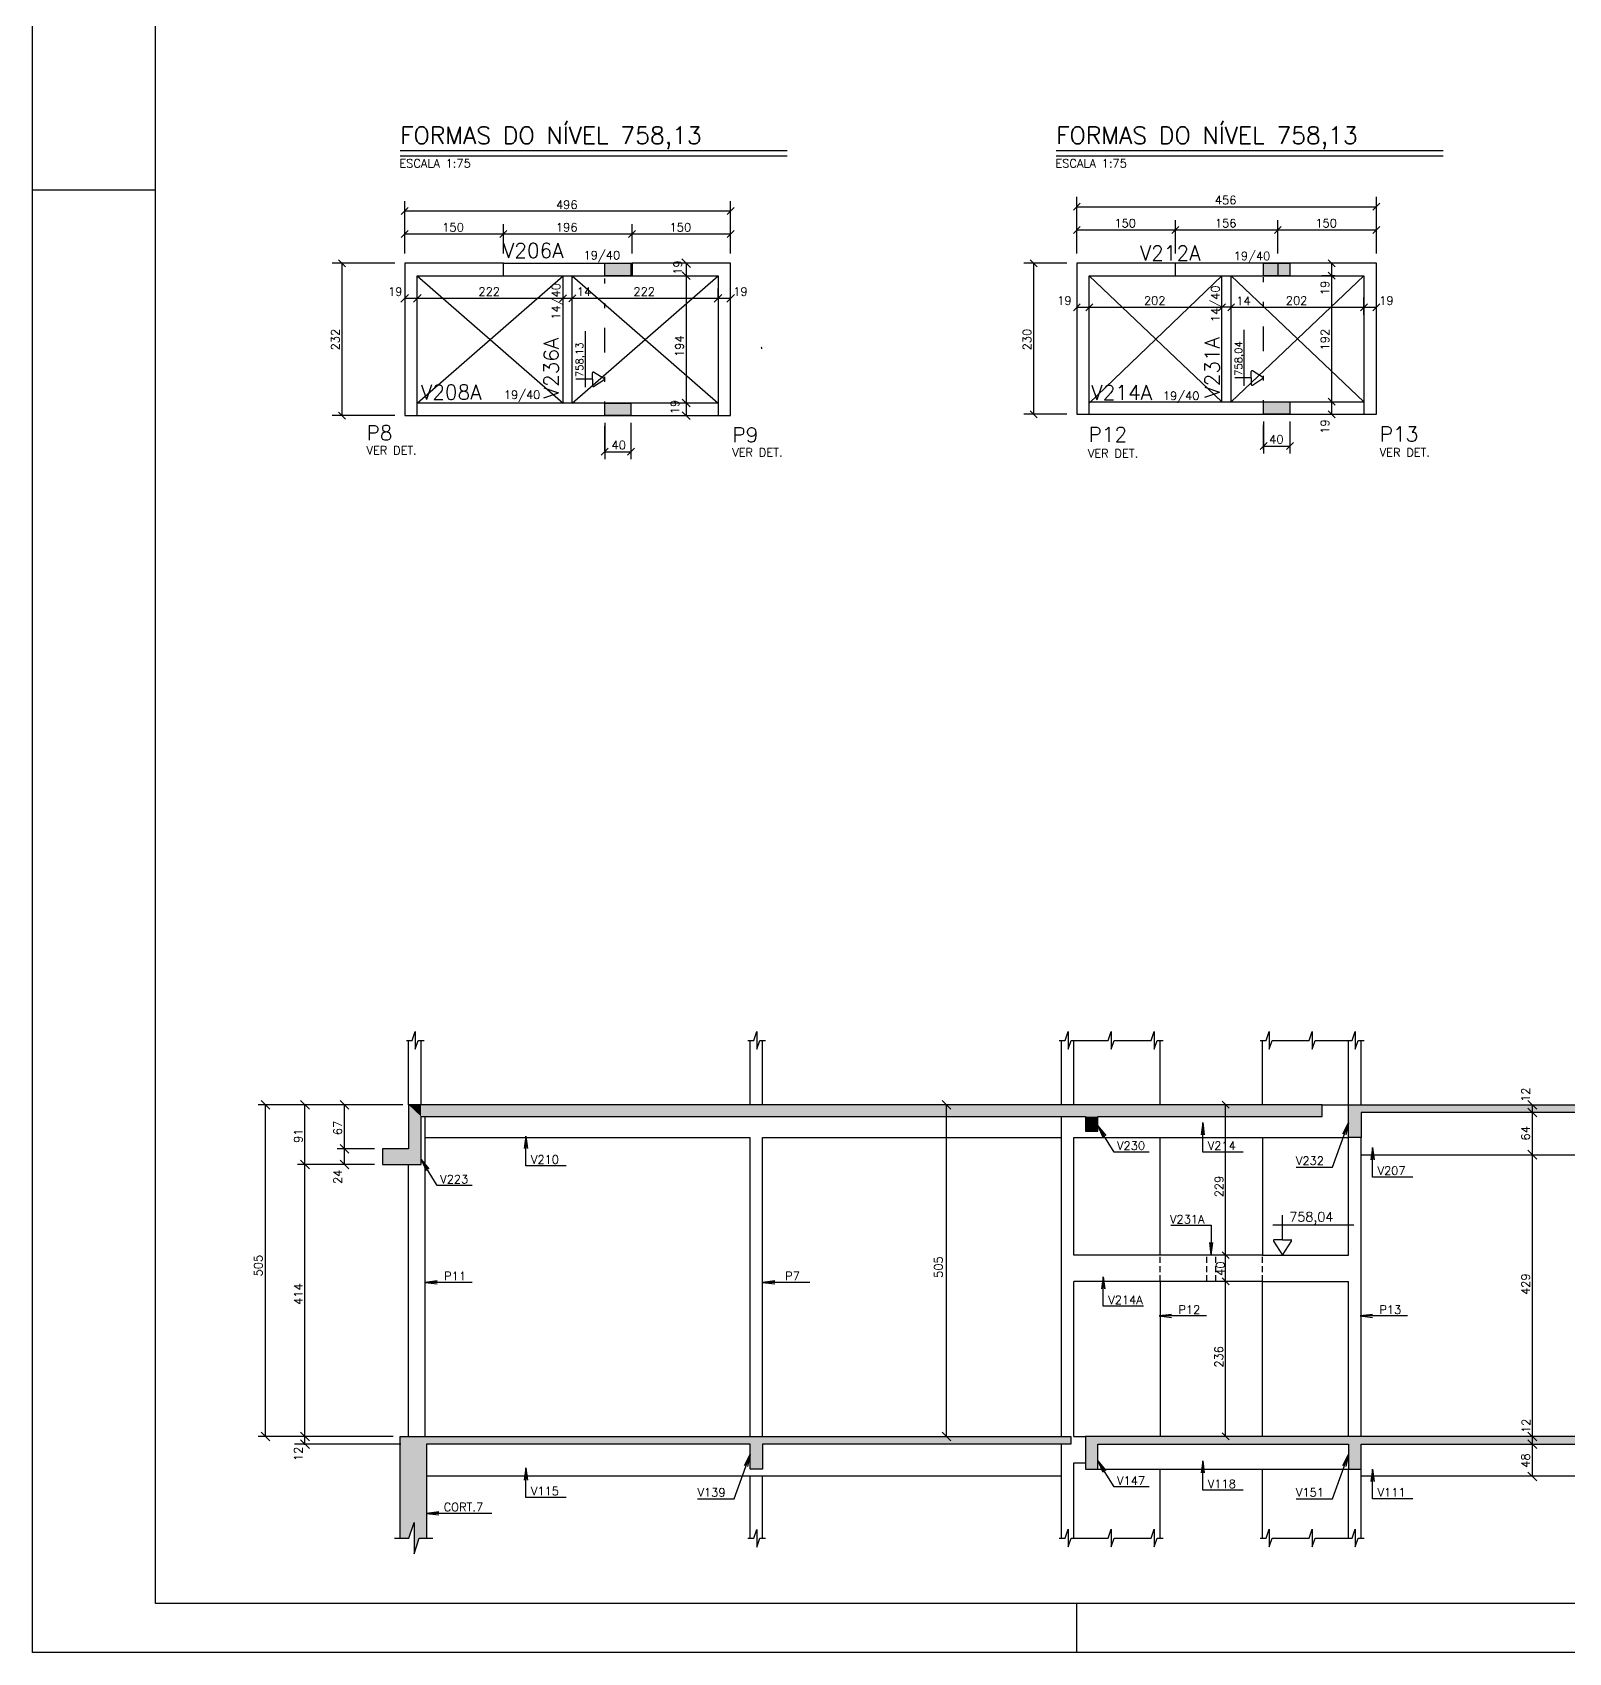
# Model space of a CAD drawing. Extents: x 37249 to 45139, y 0 to 6308.
# Drawn here: x 37249 to 39588, y 0 to 2467 of the extents above; entities that cross this region are included whole.
import ezdxf

# ---------------------------------------------------------------- set-up
doc = ezdxf.new("R2010")
doc.units = 0
doc.header["$LTSCALE"] = 75
doc.header["$MEASUREMENT"] = 0
doc.linetypes.add('ESTILO_TQS_0004', pattern=[2, 0.5, -0.4, 0.1, -0.4, 0.1, -0.5])
doc.linetypes.add('HIDDEN2', pattern=[0.1875, 0.125, -0.0625])
doc.layers.get('0').update_dxf_attribs({"color": 3, "linetype": 'CONTINUOUS'})
for name, color, linetype in [('1', 3, 'CONTINUOUS'), ('205', 1, 'ESTILO_TQS_0004'), ('210', 3, 'HIDDEN2'), ('212', 3, 'CONTINUOUS'), ('213', 3, 'CONTINUOUS'), ('216', 3, 'CONTINUOUS'), ('220', 5, 'CONTINUOUS'), ('221', 1, 'CONTINUOUS'), ('222', 6, 'CONTINUOUS'), ('230', 3, 'CONTINUOUS'), ('231', 1, 'CONTINUOUS'), ('233', 6, 'CONTINUOUS'), ('249', 1, 'CONTINUOUS'), ('250', 1, 'CONTINUOUS'), ('253', 253, 'CONTINUOUS')]:
    doc.layers.add(name, color=color, linetype=linetype)
doc.styles.get("Standard").update_dxf_attribs({"font": 'ROMANS.SHX'})

# ---------------------------------------------------------------- blocks, each defined once
blk = doc.blocks.new('LINCOR', base_point=(1409650.89484, 444788.130577))
blk.add_lwpolyline([(1409650.89484, 444788.130577), (1409651.228174, 444788.130577), (1409651.39484, 444788.630577), (1409651.39484, 444787.630577), (1409651.561507, 444788.130577), (1409651.89484, 444788.130577)])

msp = doc.modelspace()

# ---------------------------------------------------------------- linework, layer by layer
for p, q in [((37249.2, 0), (37249.2, 6307.5)), ((37249.2, 2227.5), (37436.7, 2227.5)), ((38839.2, 0), (38839.2, 75)), ((45139.2, 0), (37249.2, 0))]:
    msp.add_line(p, q)
at = {"layer": '1'}
for p, q in [((37966.2, 2115.7), (38162.2, 2115.7)), ((39145.3, 2115.7), (38989.3, 2115.7)), ((37966.2, 2096.7), (38071.2, 2096.7)), ((38057.2, 1902.7), (38057.2, 2096.7)), ((38071.2, 1902.7), (38071.2, 2096.7)), ((38071.2, 2096.7), (38162.2, 2096.7)), ((38989.3, 2096.7), (39074.3, 2096.7)), ((39060.3, 1904.7), (39060.3, 2096.7)), ((39074.3, 1904.7), (39074.3, 2096.7)), ((39074.3, 2096.7), (39145.3, 2096.7)), ((38071.2, 1902.7), (37835.2, 1902.7)), ((38293.2, 1902.7), (38071.2, 1902.7)), ((38858.3, 1904.7), (39074.3, 1904.7)), ((39074.3, 1904.7), (39276.3, 1904.7)), ((37835.2, 1883.7), (38256.7, 1883.7)), ((38256.7, 1883.7), (38293.2, 1883.7)), ((38858.3, 1885.7), (38875.8, 1885.7)), ((38875.8, 1885.7), (39276.3, 1885.7)), ((37822, 834.2), (37822, 932.2)), ((37841, 834.2), (37841, 932.2)), ((38342, 834.2), (38342, 932.2)), ((38361, 834.2), (38361, 932.2)), ((38816, 834.2), (38816, 932.2)), ((38835, 834.2), (38835, 932.2)), ((38966, 834.2), (38966, 932.2)), ((39122, 834.2), (39122, 932.2)), ((39253, 834.2), (39253, 932.2)), ((39272, 834.2), (39272, 932.2)), ((37847, 329.2), (37847, 816.2)), ((38816, 329.2), (38816, 816.2)), ((38342, 329.2), (38342, 784.2)), ((38361, 329.2), (38361, 784.2)), ((38835, 605.2), (38835, 784.3)), ((39253, 605.2), (39253, 784.2)), ((39272, 329.2), (39272, 784.2)), ((37822, 329.2), (37822, 743.2)), ((38966, 605.2), (38835, 605.2)), ((39122, 605.2), (39253, 605.2)), ((38966, 565.2), (38835, 565.2)), ((38835, 329.2), (38835, 565.2)), ((39122, 565.2), (39253, 565.2)), ((39253, 329.2), (39253, 565.2)), ((38816, 174.2), (38816, 317.2)), ((38835, 174.2), (38835, 289.2)), ((38966, 174.2), (38966, 279.2)), ((39122, 174.2), (39122, 279.2)), ((39253, 174.2), (39253, 279.2)), ((39272, 174.2), (39272, 279.2)), ((38342, 174.2), (38342, 269.2)), ((38361, 174.2), (38361, 269.2))]:
    msp.add_line(p, q, dxfattribs=at)
for points in [[(39122, 784.2), (39122, 605.2), (38966, 605.2), (38966, 784.2)], [(39122, 329.2), (39122, 565.2), (38966, 565.2), (38966, 329.2)]]:
    msp.add_lwpolyline(points, dxfattribs=at)
at = {"layer": '205'}
for p, q in [((38120.5, 1829.9), (38120.5, 2115.7)), ((39123.7, 1831.9), (39123.7, 2096.7))]:
    msp.add_line(p, q, dxfattribs=at)
at = {"layer": '210'}
for p, q in [((38966, 565.2), (38966, 605.2)), ((39037, 565.2), (39037, 605.2)), ((39051, 565.2), (39051, 605.2)), ((39122, 565.2), (39122, 605.2))]:
    msp.add_line(p, q, dxfattribs=at)
at = {"layer": '216'}
for p, q in [((37810.8, 2190), (37821.5, 2200.6)), ((38306.8, 2190), (38317.5, 2200.6)), ((38834, 2196.3), (38844.6, 2206.9)), ((39290, 2196.3), (39300.6, 2206.9)), ((38834, 2161.1), (38844.6, 2171.7)), ((38984, 2161.1), (38994.6, 2171.7)), ((38984, 2161.1), (38994.6, 2171.7)), ((39140, 2161.1), (39150.6, 2171.7)), ((39140, 2161.1), (39150.6, 2171.7)), ((39290, 2161.1), (39300.6, 2171.7)), ((37810.8, 2154.9), (37821.5, 2165.5)), ((37960.8, 2154.9), (37971.5, 2165.5)), ((37960.8, 2154.9), (37971.5, 2165.5)), ((38156.8, 2154.9), (38167.5, 2165.5)), ((38156.8, 2154.9), (38167.5, 2165.5)), ((38306.8, 2154.9), (38317.5, 2165.5)), ((38251.2, 2109.1), (38238, 2122.3)), ((37726, 2110.4), (37715.3, 2121)), ((38238.7, 2102.5), (38250.4, 2090.9)), ((38778.9, 2110.4), (38768.3, 2121)), ((39221.9, 2121), (39232.5, 2110.4)), ((39221.9, 2102), (39232.5, 2091.4)), ((39221.9, 2102), (39232.5, 2091.4)), ((37810.3, 2056.5), (37822, 2068.1)), ((37829.3, 2056.5), (37841, 2068.1)), ((37829.8, 2057), (37840.5, 2067.6)), ((38051.8, 2057), (38062.5, 2067.6)), ((38051.8, 2057), (38062.5, 2067.6)), ((38065.8, 2057), (38076.5, 2067.6)), ((38065.8, 2057), (38076.5, 2067.6)), ((38287.3, 2056.5), (38299, 2068.1)), ((38287.8, 2057), (38298.5, 2067.6)), ((38306.3, 2056.5), (38318, 2068.1)), ((38834, 2043.3), (38844.6, 2053.9)), ((38853, 2043.3), (38863.6, 2053.9)), ((38853, 2043.3), (38863.6, 2053.9)), ((38853, 2043.3), (38863.6, 2053.9)), ((39055, 2043.3), (39065.6, 2053.9)), ((39065.6, 2053.9), (39055, 2043.3)), ((39069, 2043.3), (39079.6, 2053.9)), ((39079.6, 2053.9), (39069, 2043.3)), ((39271, 2043.3), (39281.6, 2053.9)), ((39271, 2043.3), (39281.6, 2053.9)), ((39271, 2043.3), (39281.6, 2053.9)), ((39290, 2043.3), (39300.6, 2053.9)), ((38238.7, 1908.5), (38250.4, 1896.9)), ((39221.9, 1910), (39232.5, 1899.4)), ((39221.9, 1910), (39232.5, 1899.4)), ((37726, 1878.4), (37715.3, 1889)), ((38238.7, 1889.5), (38250.4, 1877.9)), ((38778.9, 1880.4), (38768.3, 1891)), ((39221.9, 1891), (39232.5, 1880.4)), ((38115.2, 1823.2), (38125.8, 1833.8)), ((38155.2, 1823.2), (38165.8, 1833.8)), ((39118.4, 1831.9), (39129, 1842.6)), ((39158.4, 1831.9), (39169, 1842.6)), ((37610.9, 827.6), (37597.6, 840.9)), ((37670.9, 827.6), (37657.6, 840.9)), ((37730.9, 827.6), (37717.6, 840.9)), ((38647.3, 827.6), (38634.1, 840.9)), ((39071, 828.9), (39060.4, 839.5)), ((39539.4, 827.6), (39526.1, 840.9)), ((39539.4, 815.6), (39526.1, 828.9)), ((37730.9, 760.6), (37717.6, 773.9)), ((39539.4, 751.6), (39526.1, 764.9)), ((37670.9, 736.6), (37657.6, 749.9)), ((37730.9, 736.6), (37717.6, 749.9)), ((39071, 599.9), (39060.4, 610.5)), ((39071, 599.9), (39060.4, 610.5)), ((39071, 559.9), (39060.4, 570.5)), ((39071, 559.9), (39060.4, 570.5)), ((37610.9, 322.6), (37597.6, 335.9)), ((37670.9, 322.6), (37657.6, 335.9)), ((37670.9, 310.6), (37657.6, 323.9)), ((38647.3, 322.6), (38634.1, 335.9)), ((39071, 323.9), (39060.4, 334.5)), ((39539.4, 322.6), (39526.1, 335.9)), ((39539.4, 310.6), (39526.1, 323.9)), ((39539.4, 261.6), (39526.1, 274.9))]:
    msp.add_line(p, q, dxfattribs=at)
at = {"layer": '220'}
for p, q in [((38120.5, 2115.7), (38160.5, 2115.7)), ((38120.5, 2096.7), (38120.5, 2115.7)), ((38160.5, 2115.7), (38160.5, 2096.7)), ((39123.7, 2115.7), (39163.7, 2115.7)), ((39123.7, 2096.7), (39123.7, 2115.7)), ((39163.7, 2115.7), (39163.7, 2096.7)), ((38160.5, 2096.7), (38120.5, 2096.7)), ((39163.7, 2096.7), (39123.7, 2096.7)), ((38120.5, 1902.7), (38160.5, 1902.7)), ((38120.5, 1883.7), (38120.5, 1902.7)), ((38160.5, 1902.7), (38160.5, 1883.7)), ((39123.7, 1904.7), (39163.7, 1904.7)), ((39123.7, 1885.7), (39123.7, 1904.7)), ((39163.7, 1904.7), (39163.7, 1885.7)), ((38160.5, 1883.7), (38120.5, 1883.7)), ((39163.7, 1885.7), (39123.7, 1885.7))]:
    msp.add_line(p, q, dxfattribs=at)
for points in [[(37841, 834.2), (37841, 834.2), (37822, 834.2), (37822, 767.2), (37782, 767.2), (37782, 743.2), (37822, 743.2), (37822, 743.2), (37841, 743.2), (37841, 816.2), (38852.5, 816.2), (38852.5, 794.2), (38871.5, 794.2), (38871.5, 816.2), (39213, 816.2), (39213, 834.2), (37841, 834.2)], [(40071, 822.2), (39724, 822.2), (39724, 784.2), (39705, 784.2), (39705, 822.2), (39272, 822.2), (39272, 784.2), (39253, 784.2), (39253, 834.2), (40542, 834.2), (40542, 784.2), (40523, 784.2), (40523, 822.2), (40090, 822.2), (40090, 784.2), (40071, 784.2), (40071, 822.2)], [(37809.2, 174.2), (37809.2, 329.2), (38830, 329.2), (38830, 317.2), (38361, 317.2), (38361, 279.2), (38342, 279.2), (38342, 317.2), (37849.2, 317.2), (37849.2, 174.2)], [(42605.8, 174.2), (42605.8, 329.2), (38852.5, 329.2), (38852.5, 279.2), (38871.5, 279.2), (38871.5, 317.2), (39253, 317.2), (39253, 279.2), (39272, 279.2), (39272, 317.2), (39705, 317.2), (39705, 279.2), (39724, 279.2), (39724, 317.2), (40071, 317.2), (40071, 279.2), (40090, 279.2), (40090, 317.2), (40523, 317.2)]]:
    msp.add_lwpolyline(points, dxfattribs=at)
at = {"layer": '221'}
for p, q in [((37809.2, 2279.3), (38398.5, 2279.3)), ((38808, 2279.3), (39397.2, 2279.3)), ((37835.2, 1902.7), (38057.2, 2096.7)), ((37835.2, 2096.7), (38057.2, 1902.7)), ((38071.2, 1902.7), (38293.2, 2096.7)), ((38071.2, 2096.7), (38293.2, 1902.7)), ((38858.3, 1902.7), (39060.3, 2096.7)), ((38858.3, 2096.7), (39060.3, 1904.7)), ((39074.3, 1904.7), (39276.3, 2096.7)), ((39074.3, 2096.7), (39276.3, 1904.7))]:
    msp.add_line(p, q, dxfattribs=at)
for points in [[(38812.6, 932.2), (38821.6, 932.2), (38826.1, 945.7), (38826.1, 918.8), (38830.6, 932.2), (38878.1, 932.2), (38887.1, 932.2), (38891.6, 945.7), (38891.6, 918.8), (38896.1, 932.2), (38905.1, 932.2), (38952.6, 932.2), (38957.1, 945.7), (38957.1, 918.8), (38961.6, 932.2), (38970.6, 932.2)], [(39118.6, 932.2), (39127.6, 932.2), (39132.1, 945.7), (39132.1, 918.8), (39136.6, 932.2), (39184.1, 932.2), (39193.1, 932.2), (39197.6, 945.7), (39197.6, 918.8), (39202.1, 932.2), (39211.1, 932.2), (39258.6, 932.2), (39263.1, 945.7), (39263.1, 918.8), (39267.6, 932.2), (39276.6, 932.2)], [(37800.4, 174.2), (37822.3, 174.2), (37830.2, 197.9), (37830.2, 150.6), (37838.1, 174.2), (37859.1, 174.2)], [(38812.6, 174.2), (38821.6, 174.2), (38826.1, 187.7), (38826.1, 160.8), (38830.6, 174.2), (38878.1, 174.2), (38887.1, 174.2), (38891.6, 187.7), (38891.6, 160.8), (38896.1, 174.2), (38905.1, 174.2), (38952.6, 174.2), (38957.1, 187.7), (38957.1, 160.8), (38961.6, 174.2), (38970.6, 174.2)], [(39118.6, 174.2), (39127.6, 174.2), (39132.1, 187.7), (39132.1, 160.8), (39136.6, 174.2), (39184.1, 174.2), (39193.1, 174.2), (39197.6, 187.7), (39197.6, 160.8), (39202.1, 174.2), (39211.1, 174.2), (39258.6, 174.2), (39263.1, 187.7), (39263.1, 160.8), (39267.6, 174.2), (39276.6, 174.2)]]:
    msp.add_lwpolyline(points, dxfattribs=at)
at = {"layer": '222'}
for p, q in [((37436.7, 75), (37436.7, 6232.5)), ((37809.2, 2287.3), (38398.5, 2287.3)), ((38808, 2287.3), (39397.2, 2287.3)), ((45064.2, 75), (37436.7, 75))]:
    msp.add_line(p, q, dxfattribs=at)
for points in [[(37816.2, 1883.7), (37835.2, 1883.7), (37835.2, 2096.7), (37966.2, 2096.7), (37966.2, 2115.7), (37816.2, 2115.7), (37816.2, 1883.7)], [(38312.2, 1883.7), (38312.2, 2115.7), (38162.2, 2115.7), (38162.2, 2096.7), (38293.2, 2096.7), (38293.2, 1883.7), (38312.2, 1883.7)], [(38839.3, 1885.7), (38839.3, 1885.7), (38858.3, 1885.7), (38858.3, 2096.7), (38989.3, 2096.7), (38989.3, 2115.7), (38839.3, 2115.7), (38839.3, 1885.7)], [(39295.3, 1885.7), (39295.3, 2115.7), (39145.3, 2115.7), (39145.3, 2096.7), (39276.3, 2096.7), (39276.3, 1885.7), (39295.3, 1885.7)]]:
    msp.add_lwpolyline(points, dxfattribs=at)
at = {"layer": '230'}
for p, q in [((39213, 834.2), (39253, 834.2)), ((37847, 784.2), (38342, 784.2)), ((38361, 784.2), (38816, 784.2)), ((38835, 784.2), (38852.5, 784.2)), ((38851.9, 784.2), (39253, 784.2)), ((39272, 758.2), (39649.5, 758.2)), ((38835, 329.2), (38852.5, 329.2)), ((38835, 289.2), (38852.5, 289.2)), ((38871.5, 279.2), (39253, 279.2)), ((37849.2, 269.2), (38816, 269.2)), ((39272, 269.2), (39649.5, 269.2))]:
    msp.add_line(p, q, dxfattribs=at)
at = {"layer": '231'}
for p, q in [((38091.1, 1926.9), (38091.1, 2012.1)), ((39094.2, 1928.9), (39094.2, 2014.1)), ((38120.5, 1938.9), (38103.4, 1949.8)), ((39104.9, 1940.9), (39104.9, 1950.8)), ((39123.7, 1940.9), (39106.6, 1951.8)), ((38101.7, 1938.9), (38076.6, 1938.9)), ((38101.7, 1938.9), (38101.7, 1948.8)), ((38101.7, 1938.9), (38101.7, 1929)), ((38103.4, 1928.1), (38120.5, 1938.9)), ((39104.9, 1940.9), (39079.8, 1940.9)), ((39104.9, 1940.9), (39104.9, 1931)), ((39106.6, 1930.1), (39123.7, 1940.9)), ((39152.5, 628.7), (39152.5, 666.2)), ((39137.5, 651.2), (39260.9, 651.2)), ((39138.9, 626.6), (39152.5, 605.2)), ((39152.4, 628.7), (39140, 628.7)), ((39152.5, 628.7), (39164.9, 628.7)), ((39152.5, 605.2), (39166, 626.6))]:
    msp.add_line(p, q, dxfattribs=at)
for centre, radius, start, end in [((38358.6, 1985.9), 1.36, 327.6277, 90), ((38102.8, 1948.8), 1.09, 57.6277, 180), ((39106, 1950.8), 1.09, 57.6277, 180), ((38102.8, 1929), 1.09, 180, 302.377), ((39106, 1931), 1.09, 180, 302.377), ((39140, 627.4), 1.36, 90, 212.377), ((39164.9, 627.4), 1.36, 327.6277, 90)]:
    msp.add_arc(centre, radius, start, end, dxfattribs=at)
at = {"layer": '249'}
for points in [[(38949.3, 762.2), (38895.9, 762.2), (38871.5, 802.1), (38883.3, 787.5), (38871.5, 802.1), (38879.1, 785)], [(39092.4, 762.2), (39030.9, 762.2), (39030.9, 807.2), (39033.3, 788.6), (39030.9, 807.2), (39028.5, 788.6)], [(39173, 739.2), (39228.7, 739.2), (39253, 806.6), (39244.4, 790), (39253, 806.6), (39249, 788.3)], [(38061.9, 741.2), (38000.4, 741.2), (38000.4, 786.2), (38002.8, 767.6), (38000.4, 786.2), (37998, 767.6)], [(39350.9, 724.2), (39289.4, 724.2), (39289.4, 769.2), (39291.8, 750.6), (39289.4, 769.2), (39287, 750.6)], [(37918.8, 711.2), (37865.4, 711.2), (37841, 751.1), (37852.8, 736.5), (37841, 751.1), (37848.6, 734)], [(38982.5, 650.8), (39044, 650.8), (39044, 605.8), (39041.6, 624.4), (39044, 605.8), (39046.5, 624.4)], [(38941, 527.4), (38879.4, 527.4), (38879.4, 572.4), (38881.9, 553.8), (38879.4, 572.4), (38877, 553.8)], [(37918.8, 563.7), (37847, 563.7), (37865.6, 566.2), (37847, 563.7), (37865.6, 561.3)], [(38432.8, 563.7), (38361, 563.7), (38379.6, 566.2), (38361, 563.7), (38379.6, 561.3)], [(39036.5, 512.6), (38964.7, 512.6), (38983.3, 515), (38964.7, 512.6), (38983.3, 510.1)], [(39342.5, 512.6), (39270.7, 512.6), (39289.3, 515), (39270.7, 512.6), (39289.3, 510.1)], [(38262, 234.2), (38317.7, 234.2), (38342, 301.6), (38333.4, 285), (38342, 301.6), (38338, 283.3)], [(39173, 234.2), (39228.7, 234.2), (39253, 301.6), (39244.4, 285), (39253, 301.6), (39249, 283.3)], [(38061.9, 236.2), (38000.4, 236.2), (38000.4, 281.2), (38002.8, 262.6), (38000.4, 281.2), (37998, 262.6)], [(38949.3, 252.2), (38895.9, 252.2), (38871.5, 292.1), (38883.3, 277.5), (38871.5, 292.1), (38879.1, 275)], [(39092.4, 247.2), (39030.9, 247.2), (39030.9, 292.2), (39033.3, 273.6), (39030.9, 292.2), (39028.5, 273.6)], [(39350.9, 234.2), (39289.4, 234.2), (39289.4, 279.2), (39291.8, 260.6), (39289.4, 279.2), (39287, 260.6)], [(37948.6, 212), (37849.2, 212), (37867.8, 214.5), (37849.2, 212), (37867.8, 209.6)]]:
    msp.add_lwpolyline(points, dxfattribs=at)
at = {"layer": '250'}
for p, q in [((37816.2, 2165.9), (37816.2, 2210.3)), ((38312.2, 2165.9), (38312.2, 2210.3)), ((38839.3, 2130.7), (38839.3, 2216.6)), ((38839.3, 2201.6), (39295.3, 2201.6)), ((39295.3, 2130.7), (39295.3, 2216.6)), ((37816.2, 2195.3), (38312.2, 2195.3)), ((37816.2, 2130.7), (37816.2, 2175.2)), ((37966.2, 2130.7), (37966.2, 2175.2)), ((38162.2, 2130.7), (38162.2, 2175.2)), ((38312.2, 2130.7), (38312.2, 2175.2)), ((38839.3, 2130.7), (38839.3, 2181.4)), ((38989.3, 2130.7), (38989.3, 2181.4)), ((39145.3, 2130.7), (39145.3, 2181.4)), ((39295.3, 2130.7), (39295.3, 2181.4)), ((37816.2, 2160.2), (37966.2, 2160.2)), ((37966.2, 2160.2), (38162.2, 2160.2)), ((38162.2, 2160.2), (38312.2, 2160.2)), ((38839.3, 2166.4), (38989.3, 2166.4)), ((38989.3, 2166.4), (39145.3, 2166.4)), ((39145.3, 2166.4), (39295.3, 2166.4)), ((37801.2, 2115.7), (37705.7, 2115.7)), ((37720.7, 1883.7), (37720.7, 2115.7)), ((38244.6, 2115.7), (38244.6, 2096.7)), ((38824.3, 2115.7), (38758.6, 2115.7)), ((38773.6, 1885.7), (38773.6, 2115.7)), ((39230.7, 2115.7), (39212.2, 2115.7)), ((39227.2, 2115.7), (39227.2, 2096.7)), ((38057.2, 2071.6), (38057.2, 2077.3)), ((38071.2, 2069.6), (38071.2, 2077.3)), ((38244.6, 2096.7), (38244.6, 1902.7)), ((38293.2, 2063.7), (38293.2, 2077.3)), ((39197, 2096.7), (39242.2, 2096.7)), ((39232.2, 2096.7), (39212.2, 2096.7)), ((39227.2, 2096.7), (39227.2, 1904.7)), ((37816.2, 2062.3), (37835.2, 2062.3)), ((37835.2, 2062.3), (38057.2, 2062.3)), ((38057.2, 2062.3), (38071.2, 2062.3)), ((38071.2, 2062.3), (38293.2, 2062.3)), ((38293.2, 2062.3), (38312.2, 2062.3)), ((38839.3, 2048.6), (38858.3, 2048.6)), ((38858.3, 2046.5), (38858.3, 2063.6)), ((38858.3, 2048.6), (39060.3, 2048.6)), ((39060.3, 2038.8), (39060.3, 2063.6)), ((39060.3, 2058.2), (39060.3, 2063.6)), ((39074.3, 2048.6), (39060.3, 2048.6)), ((39074.3, 2048.2), (39074.3, 2063.6)), ((39074.3, 2058.8), (39074.3, 2063.6)), ((39074.3, 2048.6), (39276.3, 2048.6)), ((39276.3, 2036.9), (39276.3, 2063.6)), ((39276.3, 2048.6), (39295.3, 2048.6)), ((38244.6, 1902.7), (38244.6, 1883.7)), ((39190.3, 1904.7), (39242.2, 1904.7)), ((39223.2, 1904.7), (39242.2, 1904.7)), ((39227.2, 1904.7), (39227.2, 1885.7)), ((37801.2, 1883.7), (37705.7, 1883.7)), ((38824.3, 1885.7), (38758.6, 1885.7)), ((39223.6, 1885.7), (39242.2, 1885.7)), ((38120.5, 1872.5), (38120.5, 1817.2)), ((38160.5, 1872.5), (38160.5, 1817.2)), ((39123.7, 1874.5), (39123.7, 1826)), ((39163.7, 1874.5), (39163.7, 1826)), ((38120.5, 1828.5), (38160.5, 1828.5)), ((39123.7, 1837.2), (39163.7, 1837.2)), ((37813.1, 834.2), (37593, 834.2)), ((37604.2, 329.2), (37604.2, 834.2)), ((37664.2, 743.2), (37664.2, 834.2)), ((37724.2, 767.2), (37724.2, 834.2)), ((38640.7, 329.2), (38640.7, 834.2)), ((39065.7, 605.2), (39065.7, 834.2)), ((39532.8, 822.2), (39532.8, 834.2)), ((39532.8, 758.2), (39532.8, 822.2)), ((37770, 767.2), (37713, 767.2)), ((37724.2, 743.2), (37724.2, 767.2)), ((37770, 743.2), (37653, 743.2)), ((37664.2, 329.2), (37664.2, 743.2)), ((39532.8, 329.2), (39532.8, 758.2)), ((39065.7, 565.2), (39065.7, 605.2)), ((39065.7, 329.2), (39065.7, 565.2)), ((37798.5, 329.2), (37593, 329.2)), ((37664.2, 316.2), (37664.2, 329.2)), ((39532.8, 317.2), (39532.8, 329.2)), ((37810, 317.2), (37648.2, 317.2)), ((39532.8, 268.2), (39532.8, 317.2))]:
    msp.add_line(p, q, dxfattribs=at)
at = {"layer": '253'}
for points in [[(38120.5, 2096.7), (38120.5, 2115.7), (38160.5, 2115.7)], [(38120.5, 2096.7), (38160.5, 2115.7), (38160.5, 2096.7)], [(39123.7, 2096.7), (39123.7, 2115.7), (39163.7, 2115.7)], [(39123.7, 2096.7), (39163.7, 2115.7), (39163.7, 2096.7)], [(38120.5, 2096.7), (38160.5, 2096.7), (38120.5, 2096.7)], [(39123.7, 2096.7), (39163.7, 2096.7), (39123.7, 2096.7)], [(38120.5, 1883.7), (38120.5, 1902.7), (38160.5, 1902.7)], [(38120.5, 1883.7), (38160.5, 1902.7), (38160.5, 1883.7)], [(39123.7, 1885.7), (39123.7, 1904.7), (39163.7, 1904.7)], [(39123.7, 1885.7), (39163.7, 1904.7), (39163.7, 1885.7)], [(38120.5, 1883.7), (38160.5, 1883.7), (38120.5, 1883.7)], [(39123.7, 1885.7), (39163.7, 1885.7), (39123.7, 1885.7)], [(37822, 767.2), (37841, 743.2), (37822, 834.2)], [(37841, 743.2), (37841, 816.2), (37822, 834.2)], [(37822, 834.2), (37841, 816.2), (37841, 834.2)], [(37841, 816.2), (38852.5, 816.2), (37841, 834.2)], [(37841, 834.2), (38852.5, 816.2), (39213, 834.2)], [(37841, 834.2), (37841, 834.2), (37841, 834.2)], [(38852.5, 816.2), (38871.5, 816.2), (39213, 834.2)], [(38852.5, 794.2), (38871.5, 794.2), (38852.5, 816.2)], [(38871.5, 794.2), (38871.5, 816.2), (38852.5, 816.2)], [(39213, 834.2), (38871.5, 816.2), (39213, 816.2)], [(40542, 834.2), (39253, 834.2), (39272, 822.2)], [(39253, 834.2), (39253, 784.2), (39272, 784.2)], [(39253, 834.2), (39272, 784.2), (39272, 822.2)], [(40542, 834.2), (39272, 822.2), (39705, 822.2)], [(37782, 743.2), (37841, 743.2), (37782, 767.2)], [(37841, 743.2), (37822, 767.2), (37782, 767.2)], [(38830, 329.2), (37809.2, 329.2), (37849.2, 317.2)], [(37849.2, 317.2), (37809.2, 329.2), (37809.2, 174.2)], [(38830, 329.2), (37849.2, 317.2), (38342, 317.2)], [(38830, 329.2), (38342, 317.2), (38361, 317.2)], [(38830, 329.2), (38361, 317.2), (38830, 317.2)], [(38871.5, 317.2), (38871.5, 279.2), (38852.5, 329.2)], [(38871.5, 317.2), (38852.5, 329.2), (42605.8, 329.2)], [(38852.5, 329.2), (38871.5, 279.2), (38852.5, 279.2)], [(38871.5, 317.2), (42605.8, 329.2), (39253, 317.2)], [(42605.8, 329.2), (39272, 317.2), (39253, 317.2)], [(39705, 317.2), (39272, 317.2), (42605.8, 329.2)], [(37849.2, 317.2), (37809.2, 174.2), (37822.3, 174.2)], [(37849.2, 317.2), (37822.3, 174.2), (37830.2, 197.9)], [(37849.2, 317.2), (37830.2, 197.9), (37838.1, 174.2)], [(37849.2, 317.2), (37838.1, 174.2), (37849.2, 174.2)], [(38342, 317.2), (38342, 279.2), (38361, 279.2)], [(38342, 317.2), (38361, 279.2), (38361, 317.2)], [(39272, 317.2), (39272, 279.2), (39253, 317.2)], [(39253, 317.2), (39272, 279.2), (39253, 279.2)], [(37838.1, 174.2), (37830.2, 197.9), (37830.2, 150.6)]]:
    msp.add_solid(points, dxfattribs=at)

# ---------------------------------------------------------------- block references
at = {"layer": '221', "xscale": 26.955286, "yscale": 26.955286}
for p in [(37818.6, 932.2), (38338.6, 932.2), (38338.6, 174.2)]:
    msp.add_blockref('LINCOR', p, dxfattribs=at)

# ---------------------------------------------------------------- texts
for s, p in [('758,13', (38087.8, 1942)), ('758,04', (39091, 1944))]:
    msp.add_text(s, height=11.25, rotation=90).set_placement(p)
msp.add_text('758,04', height=14.25).set_placement((39162.8, 656.4))
at = {"layer": '212'}
for s, p in [('ESCALA 1:75', (37807.9, 2261.3)), ('ESCALA 1:75', (38806.7, 2261.3)), ('19/40', (38088.3, 2121.5)), ('19/40', (39078.2, 2120.3)), ('19/40', (37966.9, 1909)), ('19/40', (38970.2, 1907.4)), ('V230', (38900.6, 765.5)), ('V214', (39038.7, 765.5)), ('V210', (38008.2, 744.5)), ('V232', (39172.9, 742.5)), ('V207', (39297.2, 727.5)), ('V223', (37870.1, 714.5)), ('V231A', (38981.2, 653.5)), ('P11', (37876.1, 567)), ('P7', (38395.1, 567)), ('V214A', (38887.2, 530.7)), ('P12', (38993.8, 515.8)), ('P13', (39299.8, 515.8)), ('V115', (38008.2, 239.5)), ('V139', (38261.9, 237.5)), ('V147', (38900.6, 255.5)), ('V118', (39038.7, 250.5)), ('V151', (39172.9, 237.5)), ('V111', (39297.2, 237.5)), ('CORT.7', (37875.3, 215.3))]:
    msp.add_text(s, height=12.75, dxfattribs=at).set_placement(p)
for p in [(38052.6, 2029.7), (39056.6, 2025.9)]:
    msp.add_text('14/40', height=12.75, rotation=90, dxfattribs=at).set_placement(p)
at = {"layer": '213'}
for p in [(37757.9, 1824.3), (38314.7, 1821.2), (38856.2, 1819.6), (39300.4, 1821.1)]:
    msp.add_text('VER DET.', height=12.75, dxfattribs=at).set_placement(p)
at = {"layer": '216'}
for s, rotation, p in [('496', 359.8441, (38046.4, 2198.5)), ('19', 90, (38238.2, 2098.1)), ('19', 90, (39223.4, 2067)), ('232', 90, (37716.8, 1982.9)), ('194', 90, (38240.8, 1972.9)), ('230', 90, (38769.8, 1982.9)), ('192', 90, (39223.4, 1982.9)), ('19', 90, (38233.8, 1885.7)), ('19', 90, (39223.4, 1856)), ('12', 90, (39528.9, 838.5)), ('91', 90, (37660.4, 776)), ('67', 90, (37720.4, 788)), ('64', 90, (39528.9, 779.8)), ('24', 90, (37720.4, 713.5)), ('229', 90, (39062.3, 693.3)), ('505', 90, (37599.4, 572.8)), ('505', 90, (38635, 570.6)), ('40', 90, (39064.3, 573.6)), ('429', 90, (39528.9, 544.6)), ('414', 90, (37660.4, 529.6)), ('236', 90, (39061.9, 433.9)), ('12', 90, (39529.7, 334.3)), ('12', 90, (37660.4, 291.7)), ('48', 90, (39528.9, 281.3))]:
    msp.add_text(s, height=12.75, rotation=rotation, dxfattribs=at).set_placement(p)
for s, p in [('456', (39049.5, 2205.4)), ('150', (37873.3, 2164)), ('196', (38046.3, 2164)), ('150', (38219.3, 2164)), ('150', (38896.5, 2170.2)), ('156', (39049.5, 2170.2)), ('150', (39202.5, 2170.2)), ('19', (37790.7, 2066.1)), ('222', (37928.3, 2066.1)), ('14', (38078, 2065.9)), ('222', (38164.3, 2066.1)), ('19', (38316.4, 2066.1)), ('19', (38809.6, 2052.4)), ('202', (38941.5, 2052.4)), ('14', (39082.2, 2051.9)), ('202', (39157.5, 2052.4)), ('19', (39299.6, 2052.4)), ('40', (39132.2, 1841.1)), ('40', (38131, 1832.3))]:
    msp.add_text(s, height=12.75, dxfattribs=at).set_placement(p)
at = {"layer": '220'}
for s, p in [('P8', (37757.9, 1846.2)), ('P9', (38314.7, 1843.1)), ('P12', (38857.1, 1843.5)), ('P13', (39300.5, 1844.3))]:
    msp.add_text(s, height=22.5, dxfattribs=at).set_placement(p)
at = {"layer": '222'}
for p in [(37809.2, 2297.3), (38808, 2297.3)]:
    msp.add_text('FORMAS DO NÍVEL 758,13', height=26.25, dxfattribs=at).set_placement(p)
at = {"layer": '233'}
for s, p in [('V206A', (37965.4, 2123.7)), ('V212A', (38935.1, 2119.9)), ('V208A', (37840.5, 1908)), ('V214A', (38861.2, 1907.5))]:
    msp.add_text(s, height=22.5, dxfattribs=at).set_placement(p)
for s, p in [('V236A', (38050.4, 1909.7)), ('V231A', (39056.6, 1910.7))]:
    msp.add_text(s, height=22.5, rotation=90, dxfattribs=at).set_placement(p)

doc.saveas('drawing.dxf')
